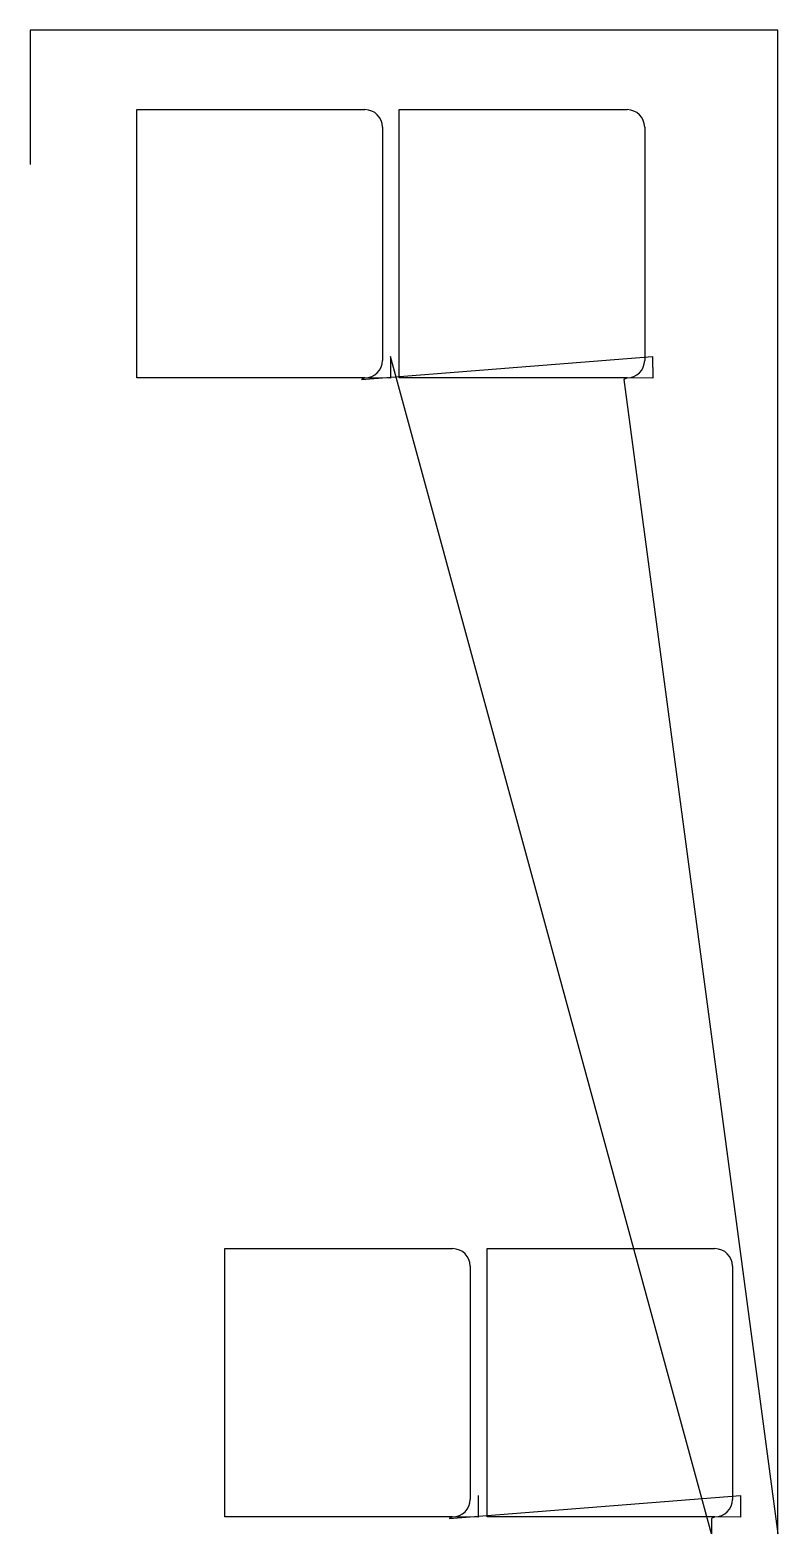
# Model space of a CAD drawing. Header units: metres. Extents: x 1293 to 2182, y 0 to 1786.
import ezdxf

# ---------------------------------------------------------------- set-up
doc = ezdxf.new("R2010")
doc.units = ezdxf.units.M

msp = doc.modelspace()

# ---------------------------------------------------------------- linework, layer by layer
at = {"layer": 'TOOL_0'}
for p, q in [((2181.854, 1786.018), (1293.349, 1786.018)), ((1293.349, 1786.018), (1293.349, 1627.317)), ((2181.854, 0.999), (2181.854, 1786.018)), ((1420.326, 1372.92), (1420.326, 1691.52)), ((1420.326, 1691.52), (1691.126, 1691.52)), ((1731.93, 1372.919), (1731.93, 1691.519)), ((1731.93, 1691.519), (2002.73, 1691.519)), ((1711.926, 1670.72), (1711.926, 1393.72)), ((2023.53, 1670.719), (2023.53, 1393.719)), ((1293.349, 1627.317), (1293.349, 1626.317)), ((1687.114, 1371.19), (2032.978, 1398.458)), ((2103.009, 0), (1721.375, 1398.458)), ((1721.375, 1398.458), (1721.535, 1372.804)), ((2032.978, 1398.458), (2033.139, 1372.803)), ((1691.126, 1372.92), (1420.326, 1372.92)), ((1691.126, 1372.92), (1687.114, 1371.19)), ((1721.535, 1372.804), (1691.126, 1372.92)), ((2002.73, 1372.919), (1731.93, 1372.919)), ((2002.73, 1372.919), (1998.718, 1371.189)), ((1998.718, 1371.189), (2181.854, -0.001)), ((2033.139, 1372.803), (2002.73, 1372.919)), ((1524.617, 20.205), (1524.617, 338.805)), ((1524.617, 338.805), (1795.417, 338.805)), ((1836.221, 20.205), (1836.221, 338.805)), ((1836.221, 338.805), (2107.021, 338.805)), ((1816.217, 318.005), (1816.217, 41.005)), ((2127.821, 318.005), (2127.821, 41.005)), ((1791.405, 18.475), (2137.269, 45.743)), ((1825.665, 45.743), (1825.826, 20.089)), ((2137.269, 45.743), (2137.43, 20.089)), ((1795.417, 20.205), (1524.617, 20.205)), ((1795.417, 20.205), (1791.405, 18.475)), ((1825.826, 20.089), (1795.417, 20.205)), ((2107.021, 20.205), (1836.221, 20.205)), ((2107.021, 20.205), (2103.009, 18.475)), ((2103.009, 18.475), (2103.009, 0)), ((2137.43, 20.089), (2107.021, 20.205)), ((2181.854, -0.001), (2181.854, 0.999)), ((2181.854, 0.999), (2181.854, -0.001)), ((2181.854, -0.001), (2181.854, 0.999))]:
    msp.add_line(p, q, dxfattribs=at)
for centre, start, end in [((1691.126, 1670.72), 0, 90), ((2002.73, 1670.719), 0, 90), ((1691.126, 1393.72), 270, 0), ((2002.73, 1393.719), 270, 0), ((1795.417, 318.005), 0, 90), ((2107.021, 318.005), 0, 90), ((1795.417, 41.005), 270, 0), ((2107.021, 41.005), 270, 0)]:
    msp.add_arc(centre, 20.8, start, end, dxfattribs=at)

doc.saveas('drawing.dxf')
